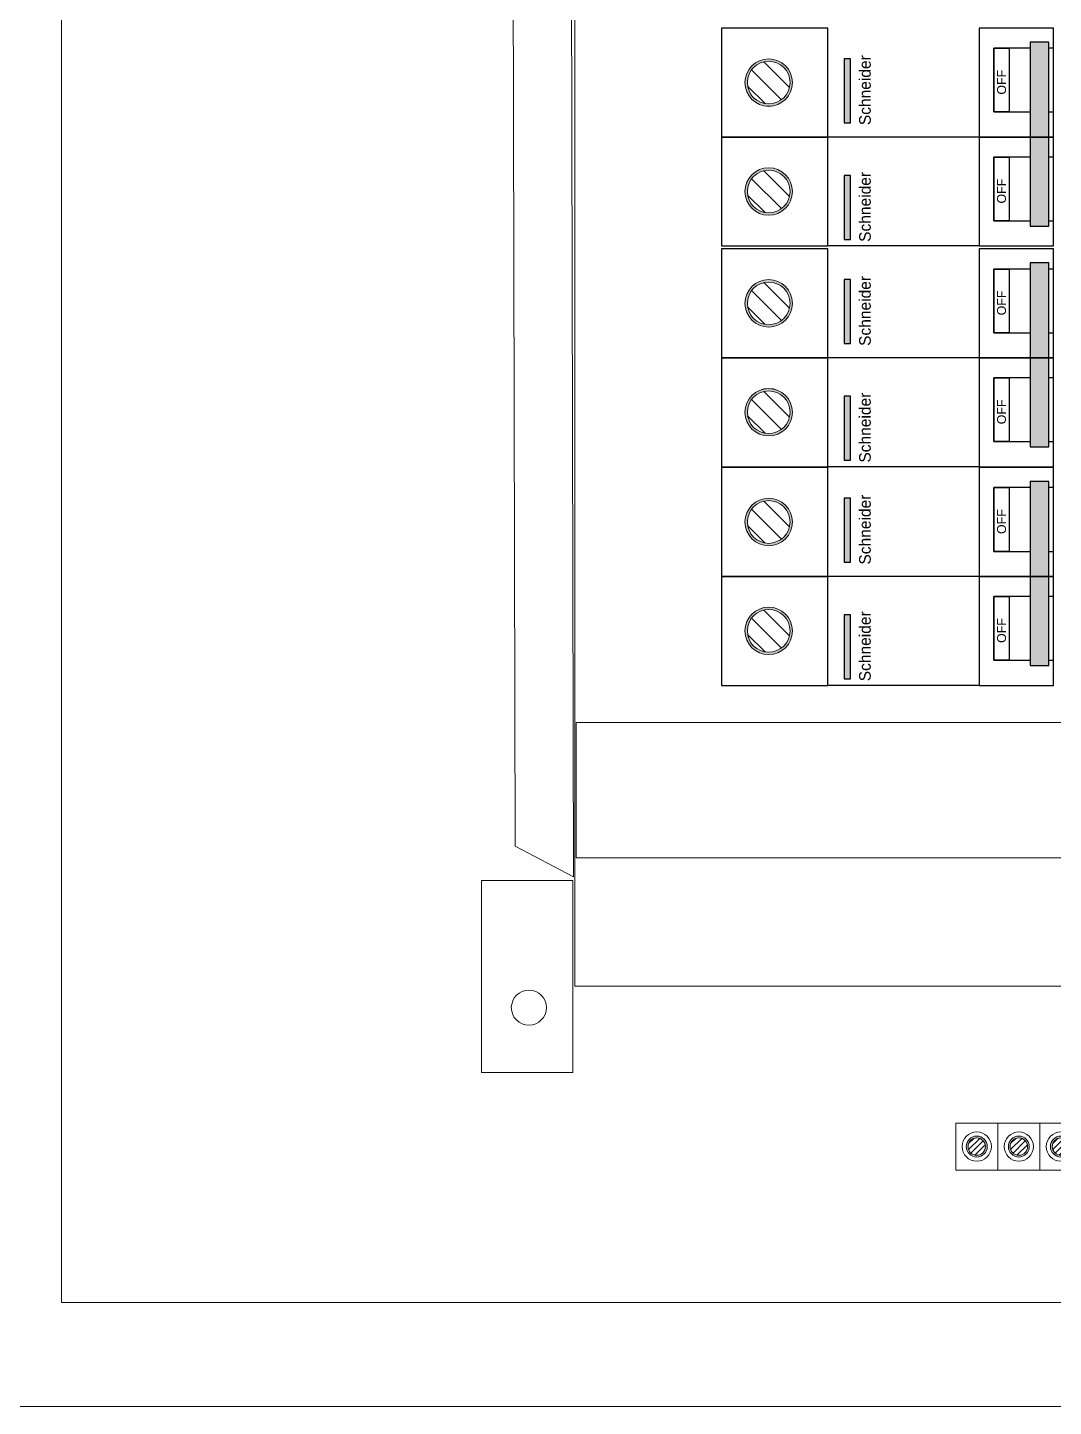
# Model space of a CAD drawing. Header units: inches. Extents: x 18739 to 22272, y 3658 to 7913.
# Drawn here: x 21753.72 to 21770.38, y 5305.39 to 5327.78 of the extents above; entities that cross this region are included whole.
import ezdxf

# ---------------------------------------------------------------- set-up
doc = ezdxf.new("R2010")
doc.units = ezdxf.units.IN
doc.header["$MEASUREMENT"] = 0
doc.layers.add('20-80AT', color=85, linetype='Continuous')
doc.layers.add('ENCLOSRURE', color=7, linetype='Continuous', lineweight=20)
doc.layers.add('LUGS', color=251, linetype='Continuous', lineweight=5)
doc.styles.get("Standard").update_dxf_attribs({"font": 'arial.ttf'})

msp = doc.modelspace()

# ---------------------------------------------------------------- hatches: boundary and pattern name
h = msp.add_hatch(color=3)
h.dxf.hatch_style = 1
h.paths.add_polyline_path([(21770.30589, 5327.54225), (21770.0043, 5327.54225), (21770.0043, 5324.55252), (21770.30589, 5324.55252)])
h = msp.add_hatch(color=3)
h.dxf.hatch_style = 1
h.paths.add_polyline_path([(21766.98087, 5326.22989), (21767.08228, 5326.22989), (21767.08228, 5327.26899), (21766.98087, 5327.26899)])
h = msp.add_hatch(color=3)
h.dxf.hatch_style = 1
h.paths.add_polyline_path([(21766.98087, 5324.33513), (21767.08228, 5324.33513), (21767.08228, 5325.37422), (21766.98087, 5325.37422)])
h = msp.add_hatch(color=3)
h.dxf.hatch_style = 1
h.paths.add_polyline_path([(21770.30589, 5323.95809), (21770.0043, 5323.95809), (21770.0043, 5320.96836), (21770.30589, 5320.96836)])
h = msp.add_hatch(color=3)
h.dxf.hatch_style = 1
h.paths.add_polyline_path([(21766.98087, 5322.64573), (21767.08228, 5322.64573), (21767.08228, 5323.68482), (21766.98087, 5323.68482)])
h = msp.add_hatch(color=3)
h.dxf.hatch_style = 1
h.paths.add_polyline_path([(21766.98087, 5320.75097), (21767.08228, 5320.75097), (21767.08228, 5321.79006), (21766.98087, 5321.79006)])
h = msp.add_hatch(color=3)
h.dxf.hatch_style = 1
h.paths.add_polyline_path([(21770.30589, 5320.40794), (21770.0043, 5320.40794), (21770.0043, 5317.41821), (21770.30589, 5317.41821)])
h = msp.add_hatch(color=3)
h.dxf.hatch_style = 1
h.paths.add_polyline_path([(21766.98087, 5319.09558), (21767.08228, 5319.09558), (21767.08228, 5320.13468), (21766.98087, 5320.13468)])
h = msp.add_hatch(color=3)
h.dxf.hatch_style = 1
h.paths.add_polyline_path([(21766.98087, 5317.20082), (21767.08228, 5317.20082), (21767.08228, 5318.23991), (21766.98087, 5318.23991)])
at = {"layer": 'ENCLOSRURE'}
h = msp.add_hatch(color=253, dxfattribs=at)
h.dxf.hatch_style = 1
h.paths.add_polyline_path([(21766.14154, 5326.88339, 1), (21765.37077, 5326.88339, 1)])
h.paths.add_polyline_path([(21766.1027, 5326.88339, 1), (21765.40961, 5326.88339, 1)], flags=16)
h = msp.add_hatch(dxfattribs=at)
h.set_pattern_fill('ANSI31', color=253, scale=1.86272, angle=90)
h.set_pattern_definition([(135, (16643.0708, -7617.73472), (-0.1646427027, -0.1646427027), [])])
h.paths.add_polyline_path([(21766.1027, 5326.88339, 1), (21765.40961, 5326.88339, 1)])
h = msp.add_hatch(color=253, dxfattribs=at)
h.dxf.hatch_style = 1
h.paths.add_polyline_path([(21766.14154, 5325.11499, 1), (21765.37076, 5325.11499, 1)])
h.paths.add_polyline_path([(21766.10269, 5325.11499, 1), (21765.4096, 5325.11499, 1)], flags=16)
h = msp.add_hatch(dxfattribs=at)
h.set_pattern_fill('ANSI31', color=253, scale=1.86272, angle=90)
h.set_pattern_definition([(135, (16643.07078, -7619.50312), (-0.1646427027, -0.1646427027), [])])
h.paths.add_polyline_path([(21766.10269, 5325.11499, 1), (21765.4096, 5325.11499, 1)])
h = msp.add_hatch(color=253, dxfattribs=at)
h.dxf.hatch_style = 1
h.paths.add_polyline_path([(21766.14154, 5323.29923, 1), (21765.37077, 5323.29923, 1)])
h.paths.add_polyline_path([(21766.1027, 5323.29923, 1), (21765.40961, 5323.29923, 1)], flags=16)
h = msp.add_hatch(dxfattribs=at)
h.set_pattern_fill('ANSI31', color=253, scale=1.86272, angle=90)
h.set_pattern_definition([(135, (16643.0708, -7621.31888), (-0.1646427027, -0.1646427027), [])])
h.paths.add_polyline_path([(21766.1027, 5323.29923, 1), (21765.40961, 5323.29923, 1)])
h = msp.add_hatch(color=253, dxfattribs=at)
h.dxf.hatch_style = 1
h.paths.add_polyline_path([(21766.14154, 5321.53083, 1), (21765.37076, 5321.53083, 1)])
h.paths.add_polyline_path([(21766.10269, 5321.53083, 1), (21765.4096, 5321.53083, 1)], flags=16)
h = msp.add_hatch(dxfattribs=at)
h.set_pattern_fill('ANSI31', color=253, scale=1.86272, angle=90)
h.set_pattern_definition([(135, (16643.07078, -7623.08728), (-0.1646427027, -0.1646427027), [])])
h.paths.add_polyline_path([(21766.10269, 5321.53083, 1), (21765.4096, 5321.53083, 1)])
h = msp.add_hatch(color=253, dxfattribs=at)
h.dxf.hatch_style = 1
h.paths.add_polyline_path([(21766.14154, 5319.74908, 1), (21765.37077, 5319.74908, 1)])
h.paths.add_polyline_path([(21766.1027, 5319.74908, 1), (21765.40961, 5319.74908, 1)], flags=16)
h = msp.add_hatch(dxfattribs=at)
h.set_pattern_fill('ANSI31', color=253, scale=1.86272, angle=90)
h.set_pattern_definition([(135, (16643.0708, -7624.86903), (-0.1646427027, -0.1646427027), [])])
h.paths.add_polyline_path([(21766.1027, 5319.74908, 1), (21765.40961, 5319.74908, 1)])
h = msp.add_hatch(color=253, dxfattribs=at)
h.dxf.hatch_style = 1
h.paths.add_polyline_path([(21766.14154, 5317.98068, 1), (21765.37076, 5317.98068, 1)])
h.paths.add_polyline_path([(21766.10269, 5317.98068, 1), (21765.4096, 5317.98068, 1)], flags=16)
h = msp.add_hatch(dxfattribs=at)
h.set_pattern_fill('ANSI31', color=253, scale=1.86272, angle=90)
h.set_pattern_definition([(135, (16643.07078, -7626.63743), (-0.1646427027, -0.1646427027), [])])
h.paths.add_polyline_path([(21766.10269, 5317.98068, 1), (21765.4096, 5317.98068, 1)])
h = msp.add_hatch(color=4, dxfattribs=at)
h.dxf.hatch_style = 1
h.paths.add_polyline_path([(21768.96442, 5309.60813, 1), (21769.30529, 5309.60813, 1)])
h.paths.add_polyline_path([(21768.99345, 5309.60813, 1), (21769.27626, 5309.60813, 1)], flags=16)
h = msp.add_hatch(dxfattribs=at)
h.set_pattern_fill('ANSI31', color=4, scale=0.54387, angle=-180)
h.set_pattern_definition([(225, (22516.85969, 4716.98511), (0.0480717483, -0.0480717483), [])])
h.paths.add_polyline_path([(21768.99345, 5309.60813, 1), (21769.27626, 5309.60813, 1)])
h = msp.add_hatch(color=4, dxfattribs=at)
h.dxf.hatch_style = 1
h.paths.add_polyline_path([(21769.6475, 5309.60813, 1), (21769.98837, 5309.60813, 1)])
h.paths.add_polyline_path([(21769.67653, 5309.60813, 1), (21769.95934, 5309.60813, 1)], flags=16)
h = msp.add_hatch(dxfattribs=at)
h.set_pattern_fill('ANSI31', color=4, scale=0.54387, angle=-180)
h.set_pattern_definition([(225, (22517.54277, 4716.98511), (0.0480717483, -0.0480717483), [])])
h.paths.add_polyline_path([(21769.67653, 5309.60813, 1), (21769.95934, 5309.60813, 1)])
h = msp.add_hatch(color=4, dxfattribs=at)
h.dxf.hatch_style = 1
h.paths.add_polyline_path([(21770.33058, 5309.60813, 1), (21770.67144, 5309.60813, 1)])
h.paths.add_polyline_path([(21770.3596, 5309.60813, 1), (21770.64241, 5309.60813, 1)], flags=16)
h = msp.add_hatch(dxfattribs=at)
h.set_pattern_fill('ANSI31', color=4, scale=0.54387, angle=-180)
h.set_pattern_definition([(225, (22518.225846, 4716.98511), (0.0480717483, -0.0480717483), [])])
h.paths.add_polyline_path([(21770.3596, 5309.60813, 1), (21770.64241, 5309.60813, 1)])

# ---------------------------------------------------------------- linework, layer by layer
at = {"color": 0}
for p, q in [((21769.17593, 5324.23097), (21766.71394, 5324.23091)), ((21769.17593, 5320.64681), (21766.71394, 5320.64675)), ((21769.17593, 5317.09666), (21766.71394, 5317.0966))]:
    msp.add_line(p, q, dxfattribs=at)
at = {"color": 3}
for points in [[(21770.30589, 5324.55252), (21770.30589, 5327.54225), (21770.0043, 5327.54225), (21770.0043, 5324.55252)], [(21766.98087, 5327.26899), (21766.98087, 5326.22989), (21767.08228, 5326.22989), (21767.08228, 5327.26899)], [(21766.98087, 5325.37422), (21766.98087, 5324.33513), (21767.08228, 5324.33513), (21767.08228, 5325.37422)], [(21770.30589, 5320.96836), (21770.30589, 5323.95809), (21770.0043, 5323.95809), (21770.0043, 5320.96836)], [(21766.98087, 5323.68482), (21766.98087, 5322.64573), (21767.08228, 5322.64573), (21767.08228, 5323.68482)], [(21766.98087, 5321.79006), (21766.98087, 5320.75097), (21767.08228, 5320.75097), (21767.08228, 5321.79006)], [(21770.30589, 5317.41821), (21770.30589, 5320.40794), (21770.0043, 5320.40794), (21770.0043, 5317.41821)], [(21766.98087, 5320.13468), (21766.98087, 5319.09558), (21767.08228, 5319.09558), (21767.08228, 5320.13468)], [(21766.98087, 5318.23991), (21766.98087, 5317.20082), (21767.08228, 5317.20082), (21767.08228, 5318.23991)]]:
    msp.add_lwpolyline(points, close=True, dxfattribs=at)
at = {"layer": '20-80AT', "color": 0}
for p, q in [((21769.1759, 5325.99938), (21766.71391, 5325.99932)), ((21769.1759, 5324.23101), (21766.71391, 5324.23095)), ((21769.1759, 5322.41521), (21766.71391, 5322.41516)), ((21769.1759, 5320.64684), (21766.71391, 5320.64679)), ((21769.1759, 5318.86507), (21766.71391, 5318.86501)), ((21769.1759, 5317.0967), (21766.71391, 5317.09664))]:
    msp.add_line(p, q, dxfattribs=at)
for points in [[(21764.98892, 5327.76772), (21764.98892, 5325.99932), (21766.71391, 5325.99932), (21766.71392, 5327.76772)], [(21770.37962, 5325.99938), (21770.37963, 5327.76778), (21769.17591, 5327.76778), (21769.1759, 5325.99938)], [(21769.41169, 5326.40632), (21769.41169, 5327.44085), (21769.65987, 5327.44085), (21769.65987, 5326.40632)], [(21764.98892, 5325.99932), (21764.98891, 5324.23091), (21766.71391, 5324.23091), (21766.71391, 5325.99932)], [(21770.37962, 5324.23097), (21770.37962, 5325.99938), (21769.1759, 5325.99938), (21769.17589, 5324.23097)], [(21769.41168, 5324.63792), (21769.41168, 5325.67244), (21769.65986, 5325.67244), (21769.65986, 5324.63792)], [(21764.98892, 5324.18356), (21764.98892, 5322.41516), (21766.71391, 5322.41516), (21766.71392, 5324.18356)], [(21770.37962, 5322.41521), (21770.37963, 5324.18362), (21769.17591, 5324.18362), (21769.1759, 5322.41521)], [(21769.41169, 5322.82216), (21769.41169, 5323.85668), (21769.65987, 5323.85668), (21769.65987, 5322.82216)], [(21764.98892, 5322.41516), (21764.98891, 5320.64675), (21766.71391, 5320.64675), (21766.71391, 5322.41516)], [(21770.37962, 5320.64681), (21770.37962, 5322.41521), (21769.1759, 5322.41521), (21769.17589, 5320.64681)], [(21769.41168, 5321.05376), (21769.41168, 5322.08828), (21769.65986, 5322.08828), (21769.65986, 5321.05376)], [(21764.98892, 5320.63341), (21764.98892, 5318.86501), (21766.71391, 5318.86501), (21766.71392, 5320.63341)], [(21770.37962, 5318.86507), (21770.37963, 5320.63347), (21769.17591, 5320.63347), (21769.1759, 5318.86507)], [(21769.41169, 5319.27201), (21769.41169, 5320.30654), (21769.65987, 5320.30654), (21769.65987, 5319.27201)], [(21764.98892, 5318.86501), (21764.98891, 5317.0966), (21766.71391, 5317.0966), (21766.71391, 5318.86501)], [(21770.37962, 5317.09666), (21770.37962, 5318.86507), (21769.1759, 5318.86507), (21769.17589, 5317.09666)], [(21769.41168, 5317.50361), (21769.41168, 5318.53813), (21769.65986, 5318.53813), (21769.65986, 5317.50361)]]:
    msp.add_lwpolyline(points, close=True, dxfattribs=at)
for points in [[(21769.1759, 5327.76772), (21769.1759, 5325.99935), (21766.71392, 5325.99935), (21766.71392, 5327.76772)], [(21770.00429, 5327.44085), (21769.41169, 5327.44085), (21769.41169, 5326.40632), (21770.00429, 5326.40632)], [(21770.30588, 5326.40632), (21770.37962, 5326.40632), (21770.37962, 5327.44085), (21770.30588, 5327.44085)], [(21769.17589, 5325.99932), (21769.17589, 5324.23095), (21766.71391, 5324.23095), (21766.71391, 5325.99932)], [(21770.00428, 5325.67244), (21769.41168, 5325.67244), (21769.41168, 5324.63792), (21770.00428, 5324.63792)], [(21770.30587, 5324.63792), (21770.37961, 5324.63792), (21770.37961, 5325.67244), (21770.30587, 5325.67244)], [(21769.1759, 5324.18356), (21769.1759, 5322.41519), (21766.71392, 5322.41519), (21766.71392, 5324.18356)], [(21770.00429, 5323.85668), (21769.41169, 5323.85668), (21769.41169, 5322.82216), (21770.00429, 5322.82216)], [(21770.30588, 5322.82216), (21770.37962, 5322.82216), (21770.37962, 5323.85668), (21770.30588, 5323.85668)], [(21769.17589, 5322.41516), (21769.17589, 5320.64679), (21766.71391, 5320.64679), (21766.71391, 5322.41516)], [(21770.00428, 5322.08828), (21769.41168, 5322.08828), (21769.41168, 5321.05376), (21770.00428, 5321.05376)], [(21770.30587, 5321.05376), (21770.37961, 5321.05376), (21770.37961, 5322.08828), (21770.30587, 5322.08828)], [(21769.1759, 5320.63341), (21769.1759, 5318.86504), (21766.71392, 5318.86504), (21766.71392, 5320.63341)], [(21770.00429, 5320.30654), (21769.41169, 5320.30654), (21769.41169, 5319.27201), (21770.00429, 5319.27201)], [(21770.30588, 5319.27201), (21770.37962, 5319.27201), (21770.37962, 5320.30654), (21770.30588, 5320.30654)], [(21769.17589, 5318.86501), (21769.17589, 5317.09664), (21766.71391, 5317.09664), (21766.71391, 5318.86501)], [(21770.00428, 5318.53813), (21769.41168, 5318.53813), (21769.41168, 5317.50361), (21770.00428, 5317.50361)], [(21770.30587, 5317.50361), (21770.37961, 5317.50361), (21770.37961, 5318.53813), (21770.30587, 5318.53813)]]:
    msp.add_lwpolyline(points, dxfattribs=at)
at = {"layer": 'ENCLOSRURE'}
for points in [[(21753.17207, 5378.03026), (21796.60247, 5378.03026), (21796.45071, 5305.38892), (21753.02031, 5305.38892)], [(21754.27207, 5376.93026), (21795.50247, 5376.93026), (21795.50247, 5307.07429), (21754.27207, 5307.07429)], [(21762.48172, 5360.03074), (21761.53428, 5359.37515), (21761.64174, 5314.48781), (21762.58918, 5313.98541)], [(21762.60669, 5357.30677), (21787.30031, 5357.30677), (21787.30031, 5312.21115), (21762.60669, 5312.21115)], [(21761.09397, 5313.92896), (21762.57698, 5313.92896), (21762.57698, 5310.81164), (21761.09397, 5310.81164)]]:
    msp.add_lwpolyline(points, close=True, dxfattribs=at)
msp.add_lwpolyline([(21777.79366, 5316.49262), (21787.28404, 5316.49262), (21787.28404, 5314.29619), (21762.62951, 5314.29619), (21762.62951, 5316.49262), (21772.09354, 5316.49262)], dxfattribs=at)
at = {"layer": 'ENCLOSRURE', "color": 4}
for points in [[(21769.47639, 5309.22244), (21768.79332, 5309.22244), (21768.79332, 5309.98578), (21769.47639, 5309.98578)], [(21770.15947, 5309.22244), (21769.47639, 5309.22244), (21769.47639, 5309.98578), (21770.15947, 5309.98578)], [(21770.84255, 5309.22244), (21770.15947, 5309.22244), (21770.15947, 5309.98578), (21770.84255, 5309.98578)]]:
    msp.add_lwpolyline(points, close=True, dxfattribs=at)
at = {"layer": 'ENCLOSRURE'}
msp.add_circle((21761.86227, 5311.86518), 0.28501, dxfattribs=at)
at = {"layer": 'ENCLOSRURE', "color": 4}
for centre, radius in [((21769.13485, 5309.60813), 0.23695), ((21769.13485, 5309.60813), 0.17043), ((21769.13485, 5309.60813), 0.14141), ((21769.81793, 5309.60813), 0.23695), ((21769.81793, 5309.60813), 0.17043), ((21769.81793, 5309.60813), 0.14141), ((21770.50101, 5309.60813), 0.23695), ((21770.50101, 5309.60813), 0.17043), ((21770.50101, 5309.60813), 0.14141)]:
    msp.add_circle(centre, radius, dxfattribs=at)
at = {"layer": 'LUGS'}
for centre, radius in [((21765.75612, 5326.88352, -0.38824), 0.38539), ((21765.75616, 5326.88339, -0.38824), 0.38539), ((21765.75616, 5326.88339, -0.19412), 0.34654), ((21765.75612, 5325.11512, -0.38824), 0.38539), ((21765.75615, 5325.11499, -0.38824), 0.38539), ((21765.75615, 5325.11499, -0.19412), 0.34654), ((21765.75612, 5323.29936, -0.38824), 0.38539), ((21765.75616, 5323.29923, -0.38824), 0.38539), ((21765.75616, 5323.29923, -0.19412), 0.34654), ((21765.75612, 5321.53095, -0.38824), 0.38539), ((21765.75615, 5321.53083, -0.38824), 0.38539), ((21765.75615, 5321.53083, -0.19412), 0.34654), ((21765.75612, 5319.74921, -0.38824), 0.38539), ((21765.75616, 5319.74908, -0.38824), 0.38539), ((21765.75616, 5319.74908, -0.19412), 0.34654), ((21765.75612, 5317.98081, -0.38824), 0.38539), ((21765.75615, 5317.98068, -0.38824), 0.38539), ((21765.75615, 5317.98068, -0.19412), 0.34654)]:
    msp.add_circle(centre, radius, dxfattribs=at)

# ---------------------------------------------------------------- texts
for p in [(21769.60925, 5326.68785), (21769.60925, 5324.91945), (21769.60925, 5323.10369), (21769.60925, 5321.33529), (21769.60925, 5319.55354), (21769.60925, 5317.78514)]:
    msp.add_text('OFF', height=0.144518, rotation=90).set_placement(p)
at = {"char_height": 0.1886298, "attachment_point": 1, "rotation": 90}
for insert in [(21767.2248, 5326.1921), (21767.2248, 5324.29734), (21767.2248, 5322.60794), (21767.2248, 5320.71318), (21767.2248, 5319.05779), (21767.2248, 5317.16303)]:
    msp.add_mtext_dynamic_manual_height_columns('{\\fBradley Hand ITC|b0|i0|c0|p66;Schneider}', width=35.0550439, gutter_width=1, heights=[0.83509], dxfattribs=dict(at, insert=insert))

doc.saveas('drawing.dxf')
